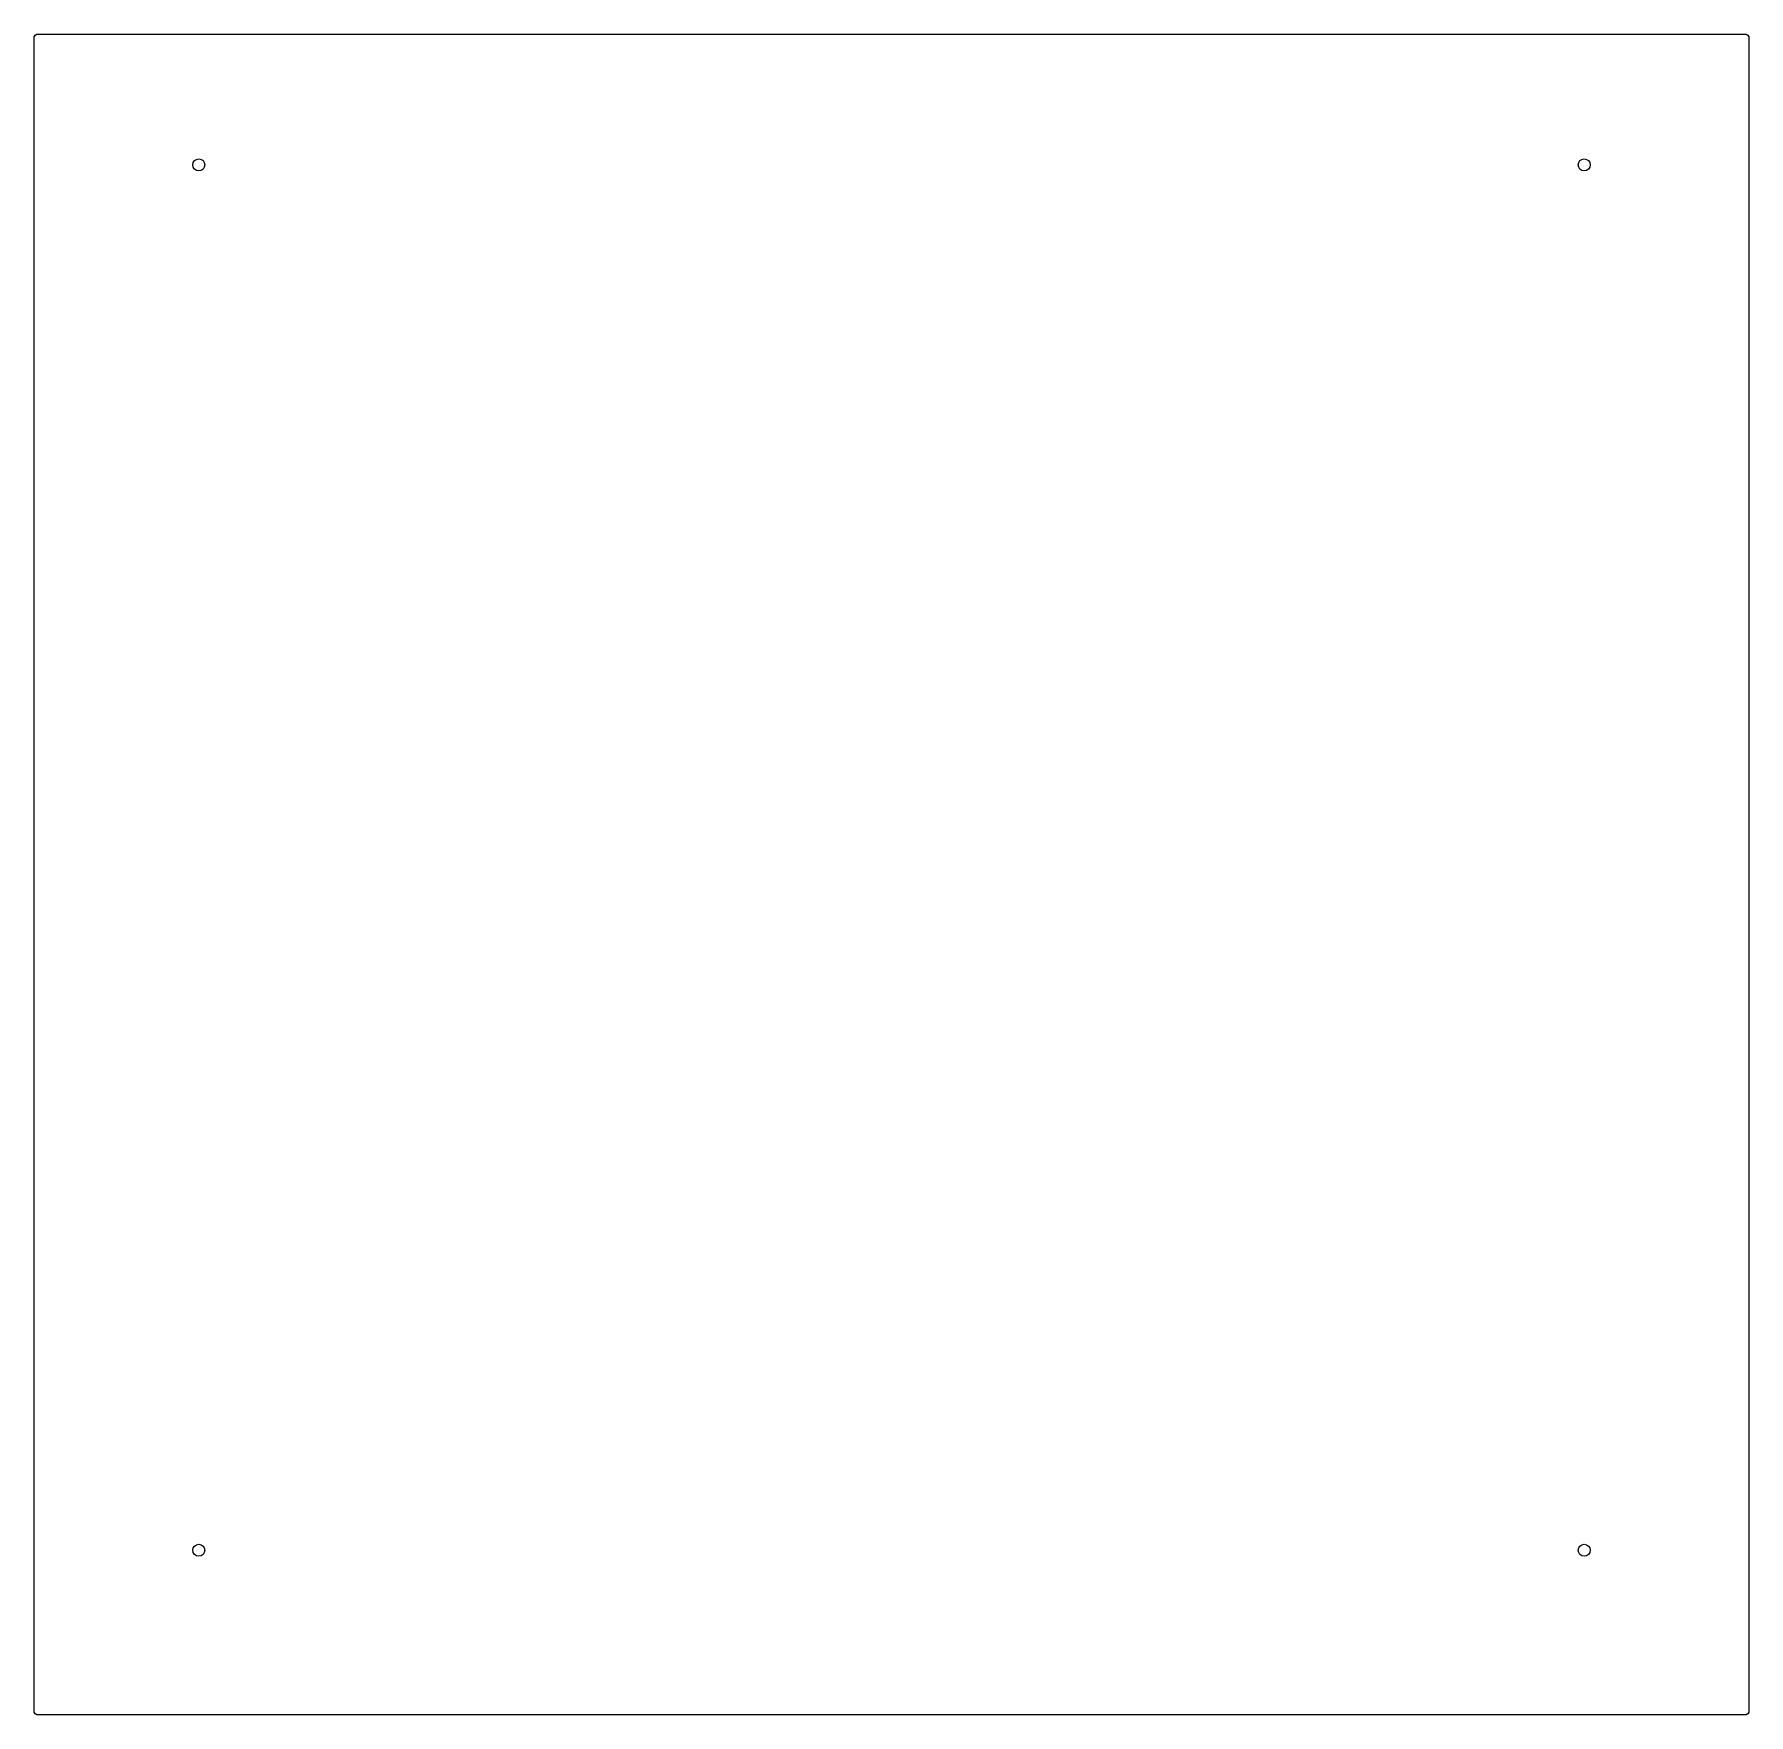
# Model space of a CAD drawing. Extents: x -2.55 to 2.19, y 0.21 to 3.97.
# Drawn here: x 0.21 to 2.19, y 0.21 to 2.151 of the extents above; entities that cross this region are included whole.
import ezdxf

# ---------------------------------------------------------------- set-up
doc = ezdxf.new("R2010")
doc.units = 0
doc.header["$MEASUREMENT"] = 0
doc.layers.add('BLACK', color=7, linetype='CONTINUOUS')

msp = doc.modelspace()

# ---------------------------------------------------------------- linework, layer by layer
at = {"layer": 'BLACK', "linetype": 'CONTINUOUS'}
for p, q in [((0.21, 2.1479), (0.2109, 2.1499)), ((0.21, 0.2129), (0.21, 2.1479)), ((0.2109, 2.1499), (0.2129, 2.1508)), ((0.2129, 2.1508), (2.1871, 2.1508)), ((2.1871, 2.1508), (2.1891, 2.1499)), ((2.1891, 2.1499), (2.19, 2.1479)), ((2.19, 2.1479), (2.19, 0.2129)), ((0.2109, 0.2109), (0.21, 0.2129)), ((0.2129, 0.21), (0.2109, 0.2109)), ((2.1871, 0.21), (0.2129, 0.21)), ((2.1891, 0.2109), (2.1871, 0.21)), ((2.19, 0.2129), (2.1891, 0.2109))]:
    msp.add_line(p, q, dxfattribs=at)
at = {"layer": 'BLACK'}
for centre in [(0.4, 2), (2, 2), (0.4, 0.4), (2, 0.4)]:
    msp.add_circle(centre, 0.00689, dxfattribs=at)
at = {"layer": 'WHITE'}
for centre in [(0.4, 2), (2, 2), (0.4, 0.4), (2, 0.4)]:
    msp.add_circle(centre, 0.00689, dxfattribs=at)

doc.saveas('drawing.dxf')
